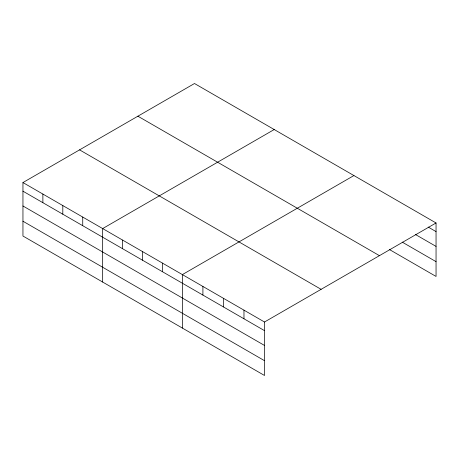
<?xml version="1.0" encoding="UTF-8"?>
<svg xmlns="http://www.w3.org/2000/svg" width="459" height="459" viewBox="0 0 459 459"><rect width="100%" height="100%" fill="white"/><g stroke="black" fill="none" stroke-linecap="round" stroke-linejoin="round"><path stroke-width="0.69" d="M22.95 182.556L264.504 322.011L264.504 375.485L22.95 236.029L22.95 182.556L194.496 83.515L436.05 222.971L436.05 276.444L389.553 249.598M274.212 129.536L102.661 228.576L102.661 282.05M353.923 175.556L182.372 274.597L182.372 328.07M264.504 322.011L436.05 222.971M428.201 227.067L436.05 231.6M415.515 234.543L436.05 246.397M402.233 242.123L436.05 261.647M137.889 116.196L379.438 255.657M79.562 149.869L321.111 289.331M22.95 191.185L264.504 330.641M22.95 205.982L264.504 345.443M22.95 221.227L264.504 360.688M243.97 310.158L243.97 318.787M223.441 298.304L223.441 306.933M202.907 286.45L202.907 295.08M162.446 263.093L162.446 271.722M142.519 251.589L142.519 260.219M122.593 240.08L122.593 248.709M82.735 217.073L82.735 225.702M62.808 205.563L62.808 214.192M42.876 194.059L42.876 202.689"/></g></svg>
